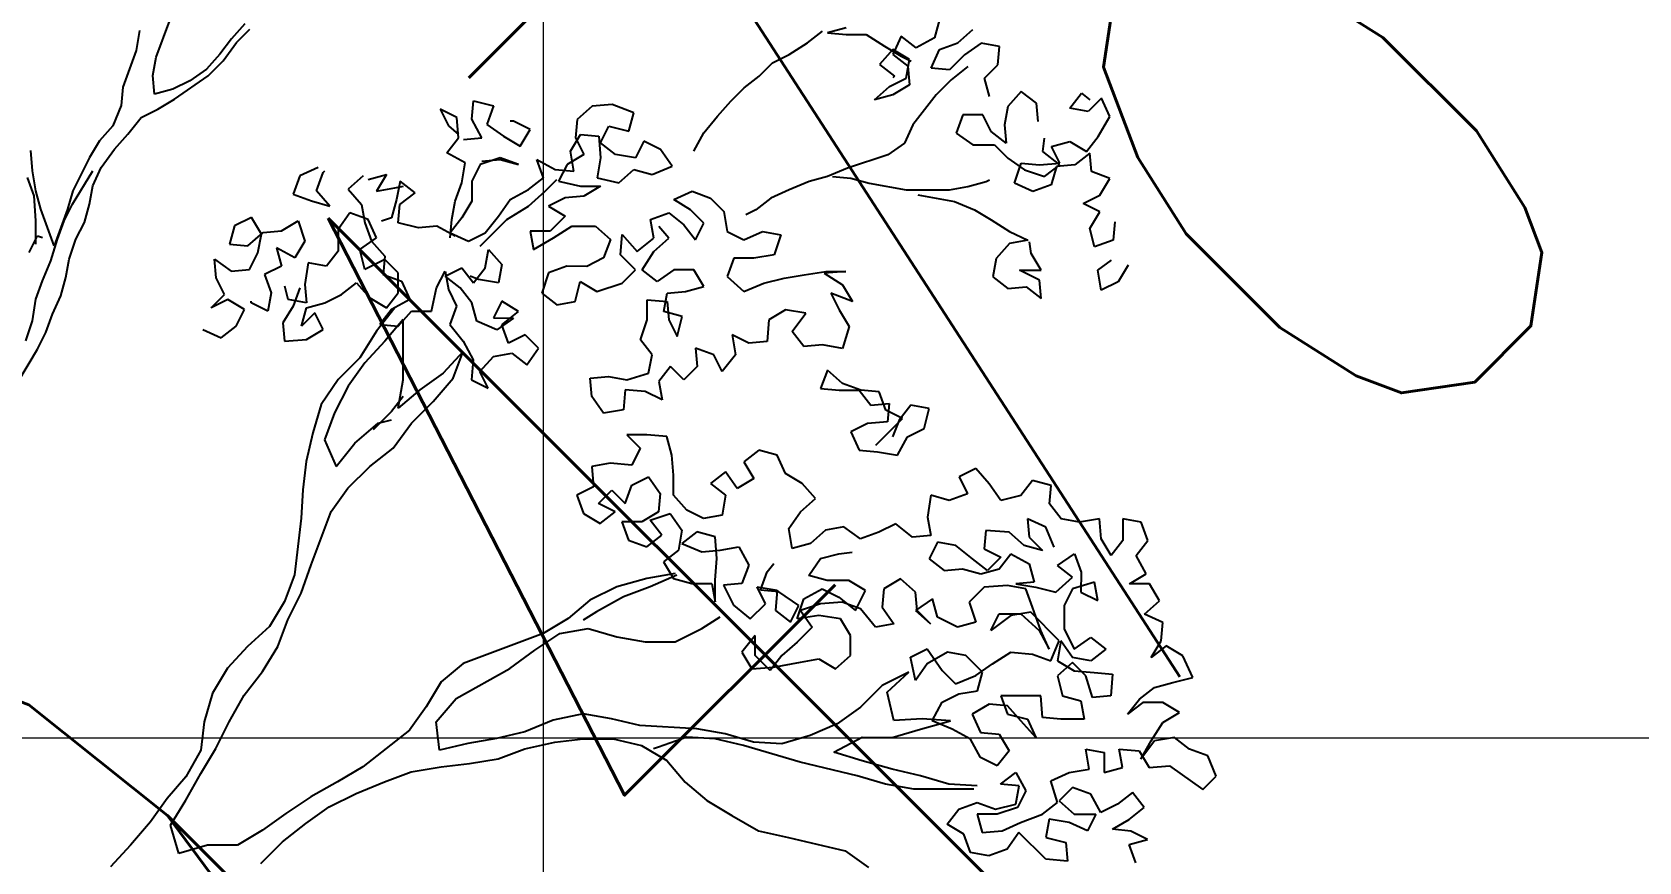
# Model space of a CAD drawing. Header units: millimetres. Extents: x 684983 to 685377, y 990360 to 990509.
# Drawn here: x 685001.572 to 685002.96, y 990435.931 to 990436.648 of the extents above; entities that cross this region are included whole.
import ezdxf

# ---------------------------------------------------------------- set-up
doc = ezdxf.new("R2010")
doc.units = ezdxf.units.MM
doc.layers.add('grid', color=8, linetype='Continuous', lineweight=9)
doc.layers.add('GRID LEVELS', color=7, linetype='Continuous', lineweight=13)
doc.layers.add('TEAK', color=7, linetype='Continuous')
doc.styles.get("Standard").update_dxf_attribs({"font": 'RomanS'})

# ---------------------------------------------------------------- blocks, each defined once
blk = doc.blocks.new('A$C25655A80')
at = {"color": 62}
for p, q in [((0.18218, 1.59271), (0.18025, 1.58118)), ((0.19178, 1.57732), (0.19949, 1.59846)), ((0.24275, 1.5965), (0.23505, 1.58786)), ((0.23793, 1.58593), (0.24563, 1.59361)), ((0.5667, 1.58563), (0.57535, 1.59235)), ((0.58881, 1.59426), (0.57824, 1.59139)), ((0.57824, 1.59139), (0.58881, 1.59042)), ((0.64265, 1.59902), (0.63976, 1.58845)), ((0.65321, 1.58555), (0.66187, 1.59323)), ((0.23505, 1.58786), (0.22831, 1.57921)), ((0.23023, 1.57536), (0.23793, 1.58593)), ((0.55612, 1.57891), (0.5667, 1.58563)), ((0.58881, 1.59042), (0.60035, 1.59041)), ((0.60035, 1.59041), (0.61092, 1.58367)), ((0.61572, 1.58174), (0.60802, 1.57309)), ((0.61092, 1.58367), (0.62052, 1.57789)), ((0.62053, 1.58943), (0.61572, 1.57886)), ((0.62533, 1.57596), (0.61572, 1.58174)), ((0.62918, 1.58269), (0.62053, 1.58943)), ((0.63976, 1.58845), (0.62918, 1.58269)), ((0.63782, 1.57114), (0.64264, 1.58171)), ((0.64264, 1.58171), (0.65321, 1.58555)), ((0.66667, 1.58554), (0.65705, 1.57882)), ((0.67724, 1.58361), (0.66667, 1.58554)), ((0.67627, 1.57303), (0.67724, 1.58361)), ((0.18025, 1.58118), (0.17254, 1.56004)), ((0.18985, 1.56675), (0.19178, 1.57732)), ((0.22831, 1.57921), (0.22061, 1.57057)), ((0.22157, 1.56672), (0.23023, 1.57536)), ((0.5388, 1.56643), (0.5465, 1.57411)), ((0.5465, 1.57411), (0.55612, 1.57891)), ((0.60802, 1.57309), (0.61667, 1.56636)), ((0.61572, 1.57886), (0.62436, 1.57212)), ((0.62052, 1.57789), (0.62629, 1.575)), ((0.6234, 1.56539), (0.62533, 1.57596)), ((0.65705, 1.57882), (0.64839, 1.57017)), ((0.66858, 1.56535), (0.67627, 1.57303)), ((0.1908, 1.55617), (0.18985, 1.56675)), ((0.211, 1.56385), (0.20138, 1.55905)), ((0.20233, 1.55328), (0.22157, 1.56672)), ((0.22061, 1.57057), (0.211, 1.56385)), ((0.53014, 1.55971), (0.5388, 1.56643)), ((0.61378, 1.56059), (0.6234, 1.56539)), ((0.61667, 1.56636), (0.6157, 1.5654)), ((0.62436, 1.57212), (0.62531, 1.56154)), ((0.64839, 1.57017), (0.63782, 1.57114)), ((0.64935, 1.56441), (0.64069, 1.55576)), ((0.65897, 1.57209), (0.64935, 1.56441)), ((0.67145, 1.55477), (0.66858, 1.56535)), ((0.17254, 1.56004), (0.17157, 1.54946)), ((0.20138, 1.55905), (0.1908, 1.55617)), ((0.52245, 1.55202), (0.53014, 1.55971)), ((0.60512, 1.55291), (0.61378, 1.56059)), ((0.6157, 1.55578), (0.60512, 1.55291)), ((0.62531, 1.56154), (0.6157, 1.55578)), ((0.64069, 1.55576), (0.62722, 1.53847)), ((0.68972, 1.55764), (0.68202, 1.54899)), ((0.69836, 1.5509), (0.68972, 1.55764)), ((0.71759, 1.548), (0.72432, 1.55665)), ((0.72432, 1.55665), (0.72913, 1.5528)), ((0.17157, 1.54946), (0.16675, 1.53793)), ((0.1831, 1.54272), (0.19272, 1.54752)), ((0.19272, 1.54752), (0.20233, 1.55328)), ((0.35518, 1.54737), (0.35997, 1.53775)), ((0.36478, 1.54256), (0.35518, 1.54737)), ((0.37343, 1.54159), (0.37441, 1.55216)), ((0.37441, 1.55216), (0.38594, 1.54927)), ((0.38594, 1.54927), (0.38208, 1.53869)), ((0.44266, 1.54921), (0.434, 1.54153)), ((0.45419, 1.55016), (0.44266, 1.54921)), ((0.46668, 1.54535), (0.45419, 1.55016)), ((0.46379, 1.53477), (0.46668, 1.54535)), ((0.51475, 1.54338), (0.52245, 1.55202)), ((0.68202, 1.54899), (0.68009, 1.53842)), ((0.69932, 1.54033), (0.69836, 1.5509)), ((0.72816, 1.54607), (0.71759, 1.548)), ((0.73586, 1.55375), (0.72816, 1.54607)), ((0.74065, 1.54317), (0.73586, 1.55375)), ((0.16675, 1.53793), (0.15905, 1.52929)), ((0.1754, 1.53312), (0.1831, 1.54272)), ((0.35997, 1.53775), (0.36574, 1.53294)), ((0.36573, 1.53102), (0.36478, 1.54256)), ((0.37919, 1.53101), (0.37343, 1.54159)), ((0.38208, 1.53869), (0.39169, 1.53196)), ((0.39747, 1.5406), (0.39554, 1.54061)), ((0.40708, 1.53579), (0.39747, 1.5406)), ((0.4013, 1.52618), (0.40708, 1.53579)), ((0.434, 1.54153), (0.43303, 1.53096)), ((0.44744, 1.52806), (0.45226, 1.53767)), ((0.45226, 1.53767), (0.46379, 1.53477)), ((0.50705, 1.53377), (0.51475, 1.54338)), ((0.62722, 1.53847), (0.6224, 1.5279)), ((0.65606, 1.54421), (0.65221, 1.53364)), ((0.6676, 1.5442), (0.65606, 1.54421)), ((0.67239, 1.53458), (0.6676, 1.5442)), ((0.68009, 1.53842), (0.68104, 1.52785)), ((0.73391, 1.53164), (0.74065, 1.54317)), ((0.15905, 1.52929), (0.15328, 1.51968)), ((0.1677, 1.52447), (0.1754, 1.53312)), ((0.359, 1.52237), (0.36573, 1.53102)), ((0.36862, 1.53006), (0.37919, 1.53101)), ((0.39169, 1.53196), (0.4013, 1.52618)), ((0.43014, 1.52327), (0.43591, 1.53288)), ((0.43303, 1.53096), (0.43782, 1.52134)), ((0.43591, 1.53288), (0.44649, 1.53191)), ((0.44649, 1.53191), (0.44743, 1.51941)), ((0.45609, 1.52132), (0.44744, 1.52806)), ((0.47244, 1.529), (0.46762, 1.51939)), ((0.48205, 1.52418), (0.47244, 1.529)), ((0.50127, 1.5232), (0.50705, 1.53377)), ((0.6224, 1.5279), (0.61278, 1.52118)), ((0.65221, 1.53364), (0.66181, 1.5269)), ((0.66181, 1.5269), (0.67431, 1.52689)), ((0.68104, 1.52785), (0.67239, 1.53458)), ((0.67431, 1.52689), (0.68199, 1.51919)), ((0.70218, 1.52302), (0.70315, 1.53071)), ((0.70699, 1.5259), (0.71757, 1.52877)), ((0.71757, 1.52877), (0.72718, 1.523)), ((0.72718, 1.523), (0.73391, 1.53164)), ((0.12059, 1.51202), (0.11963, 1.52355)), ((0.15328, 1.51968), (0.14365, 1.50046)), ((0.16, 1.5139), (0.1677, 1.52447)), ((0.36957, 1.5166), (0.359, 1.52237)), ((0.38976, 1.51946), (0.37822, 1.51563)), ((0.37918, 1.51755), (0.38976, 1.5185)), ((0.40033, 1.51561), (0.38976, 1.51946)), ((0.38976, 1.5185), (0.40033, 1.51561)), ((0.4109, 1.51848), (0.42147, 1.5127)), ((0.41474, 1.5079), (0.4109, 1.51848)), ((0.43782, 1.52134), (0.42821, 1.51558)), ((0.43205, 1.51173), (0.43014, 1.52327)), ((0.44743, 1.51941), (0.4455, 1.50788)), ((0.46762, 1.51939), (0.45609, 1.52132)), ((0.48877, 1.51456), (0.48205, 1.52418)), ((0.61278, 1.52118), (0.5897, 1.51351)), ((0.68199, 1.51919), (0.6916, 1.51246)), ((0.71179, 1.51532), (0.70218, 1.52302)), ((0.71179, 1.51628), (0.70699, 1.5259)), ((0.7291, 1.52204), (0.72044, 1.51531)), ((0.73005, 1.51146), (0.7291, 1.52204)), ((0.12153, 1.4976), (0.1177, 1.50818)), ((0.1225, 1.50048), (0.12059, 1.51202)), ((0.14364, 1.49277), (0.15519, 1.51199)), ((0.15518, 1.50333), (0.16, 1.5139)), ((0.27439, 1.50899), (0.27054, 1.49842)), ((0.28497, 1.51379), (0.27439, 1.50899)), ((0.284, 1.50033), (0.28785, 1.5109)), ((0.28785, 1.5109), (0.28881, 1.51186)), ((0.31092, 1.50896), (0.30226, 1.50128)), ((0.3138, 1.50703), (0.32438, 1.50991)), ((0.32438, 1.50991), (0.3186, 1.5003)), ((0.36763, 1.50506), (0.36957, 1.5166)), ((0.37822, 1.51563), (0.3734, 1.50602)), ((0.40608, 1.50118), (0.41474, 1.5079)), ((0.42147, 1.5127), (0.43205, 1.51173)), ((0.42821, 1.51558), (0.42339, 1.50597)), ((0.4455, 1.50788), (0.458, 1.50498)), ((0.458, 1.50498), (0.46665, 1.51266)), ((0.46665, 1.51266), (0.47723, 1.50977)), ((0.47723, 1.50977), (0.48877, 1.51456)), ((0.57816, 1.50871), (0.56759, 1.50584)), ((0.5897, 1.51351), (0.57816, 1.50871)), ((0.58105, 1.50871), (0.59162, 1.50774)), ((0.59162, 1.50774), (0.60219, 1.50485)), ((0.68582, 1.50477), (0.68968, 1.5163)), ((0.68968, 1.5163), (0.70025, 1.51533)), ((0.6916, 1.51246), (0.70313, 1.5086)), ((0.70025, 1.51533), (0.71179, 1.51628)), ((0.70313, 1.5086), (0.71179, 1.51532)), ((0.70987, 1.51436), (0.70697, 1.50379)), ((0.72044, 1.51531), (0.70987, 1.51436)), ((0.74062, 1.5076), (0.73005, 1.51146)), ((0.73484, 1.498), (0.74062, 1.5076)), ((0.12537, 1.4899), (0.1225, 1.50048)), ((0.14365, 1.50046), (0.14075, 1.48989)), ((0.15325, 1.49276), (0.15518, 1.50333)), ((0.27054, 1.49842), (0.28111, 1.49457)), ((0.29168, 1.49167), (0.284, 1.50033)), ((0.30226, 1.50128), (0.30994, 1.49262)), ((0.3186, 1.5003), (0.32918, 1.50221)), ((0.32918, 1.50221), (0.33399, 1.50317)), ((0.33207, 1.50606), (0.33013, 1.49548)), ((0.33205, 1.4926), (0.34071, 1.49932)), ((0.34071, 1.49932), (0.33207, 1.50606)), ((0.36378, 1.49449), (0.36763, 1.50506)), ((0.3734, 1.50602), (0.37339, 1.49448)), ((0.3955, 1.49542), (0.40608, 1.50118)), ((0.40607, 1.49157), (0.41569, 1.50021)), ((0.41569, 1.50021), (0.42243, 1.50693)), ((0.42339, 1.50597), (0.43588, 1.50308)), ((0.43588, 1.50308), (0.44742, 1.50307)), ((0.44742, 1.50307), (0.4378, 1.49731)), ((0.48971, 1.49534), (0.50029, 1.50013)), ((0.50029, 1.50013), (0.51086, 1.49628)), ((0.55605, 1.50104), (0.54547, 1.49625)), ((0.56759, 1.50584), (0.55605, 1.50104)), ((0.60219, 1.50485), (0.62334, 1.50098)), ((0.62334, 1.50098), (0.64833, 1.50096)), ((0.64833, 1.50096), (0.65891, 1.50287)), ((0.65891, 1.50287), (0.66948, 1.50575)), ((0.66948, 1.50575), (0.67141, 1.50671)), ((0.69639, 1.49995), (0.68582, 1.50477)), ((0.70697, 1.50379), (0.69639, 1.49995)), ((0.12248, 1.48318), (0.12153, 1.4976)), ((0.13304, 1.46875), (0.12537, 1.4899)), ((0.14075, 1.48989), (0.13304, 1.46875)), ((0.13882, 1.48316), (0.14364, 1.49277)), ((0.15036, 1.48219), (0.15325, 1.49276)), ((0.28111, 1.49457), (0.29168, 1.49167)), ((0.30994, 1.49262), (0.31186, 1.48204)), ((0.33013, 1.49548), (0.32724, 1.48491)), ((0.33108, 1.48202), (0.33205, 1.4926)), ((0.36185, 1.48392), (0.36378, 1.49449)), ((0.37339, 1.49448), (0.36762, 1.48488)), ((0.38876, 1.48582), (0.3955, 1.49542)), ((0.39357, 1.48389), (0.40607, 1.49157)), ((0.42723, 1.49636), (0.41761, 1.49156)), ((0.41761, 1.49156), (0.42722, 1.48578)), ((0.4378, 1.49731), (0.42723, 1.49636)), ((0.49932, 1.48956), (0.48971, 1.49534)), ((0.507, 1.48186), (0.49932, 1.48956)), ((0.51086, 1.49628), (0.51854, 1.48858)), ((0.53681, 1.48953), (0.53104, 1.48665)), ((0.54547, 1.49625), (0.53681, 1.48953)), ((0.63006, 1.49809), (0.65121, 1.49423)), ((0.65121, 1.49423), (0.66274, 1.48941)), ((0.66274, 1.48941), (0.67235, 1.48363)), ((0.72523, 1.4932), (0.73484, 1.498)), ((0.73484, 1.48838), (0.72523, 1.4932)), ((0.12247, 1.46972), (0.12248, 1.48318)), ((0.13497, 1.47259), (0.13882, 1.48316)), ((0.14554, 1.47258), (0.15036, 1.48219)), ((0.23687, 1.48019), (0.23398, 1.46962)), ((0.24649, 1.48499), (0.23687, 1.48019)), ((0.25225, 1.47537), (0.24649, 1.48499)), ((0.26379, 1.47728), (0.27341, 1.48304)), ((0.27341, 1.48304), (0.27724, 1.4715)), ((0.30321, 1.48782), (0.29647, 1.47821)), ((0.31378, 1.48396), (0.30321, 1.48782)), ((0.31186, 1.48204), (0.31569, 1.47146)), ((0.31858, 1.47338), (0.31378, 1.48396)), ((0.32724, 1.48491), (0.32147, 1.48299)), ((0.34262, 1.47913), (0.33108, 1.48202)), ((0.35319, 1.48008), (0.34262, 1.47913)), ((0.36376, 1.4743), (0.35319, 1.48008)), ((0.36762, 1.48488), (0.36088, 1.47623)), ((0.36088, 1.47335), (0.36185, 1.48392)), ((0.37817, 1.46852), (0.39357, 1.48389)), ((0.38107, 1.47621), (0.38876, 1.48582)), ((0.42722, 1.48578), (0.41856, 1.47714)), ((0.42048, 1.47329), (0.43106, 1.48001)), ((0.43106, 1.48001), (0.44451, 1.48)), ((0.44451, 1.48), (0.45316, 1.4723)), ((0.47624, 1.48381), (0.48682, 1.48765)), ((0.47815, 1.47324), (0.47624, 1.48381)), ((0.48681, 1.47323), (0.48104, 1.47996)), ((0.48682, 1.48765), (0.49546, 1.48091)), ((0.49546, 1.48091), (0.50219, 1.47226)), ((0.50219, 1.47226), (0.507, 1.48186)), ((0.51854, 1.48858), (0.52046, 1.47704)), ((0.67235, 1.48363), (0.68292, 1.4769)), ((0.72906, 1.47878), (0.73484, 1.48838)), ((0.74348, 1.48261), (0.74251, 1.47204)), ((0.11862, 1.46492), (0.12344, 1.47452)), ((0.12344, 1.47452), (0.12632, 1.47356)), ((0.13111, 1.4601), (0.13497, 1.47259)), ((0.14169, 1.46105), (0.14554, 1.47258)), ((0.24455, 1.46865), (0.25321, 1.47633)), ((0.25032, 1.4648), (0.25225, 1.47537)), ((0.25321, 1.47633), (0.26379, 1.47728)), ((0.27724, 1.4715), (0.27146, 1.46189)), ((0.29647, 1.47821), (0.29646, 1.46571)), ((0.30896, 1.46666), (0.31858, 1.47338)), ((0.31569, 1.47146), (0.32338, 1.46281)), ((0.36088, 1.47623), (0.37145, 1.47141)), ((0.37145, 1.47141), (0.38107, 1.47621)), ((0.40702, 1.47715), (0.40893, 1.46657)), ((0.41856, 1.47714), (0.40702, 1.47715)), ((0.40893, 1.46657), (0.42048, 1.47329)), ((0.45316, 1.4723), (0.4493, 1.46173)), ((0.45892, 1.46364), (0.45989, 1.47518)), ((0.45989, 1.47518), (0.46853, 1.46556)), ((0.46853, 1.46556), (0.47815, 1.47324)), ((0.47815, 1.46555), (0.48681, 1.47323)), ((0.52046, 1.47704), (0.53006, 1.47223)), ((0.53006, 1.47223), (0.54064, 1.47703)), ((0.54064, 1.47703), (0.55121, 1.47509)), ((0.55121, 1.47509), (0.54736, 1.46356)), ((0.69348, 1.47208), (0.68291, 1.47017)), ((0.68292, 1.4769), (0.69348, 1.47208)), ((0.6954, 1.46439), (0.69445, 1.47112)), ((0.73193, 1.4682), (0.72906, 1.47878)), ((0.74251, 1.47204), (0.73193, 1.4682)), ((0.23398, 1.46962), (0.24455, 1.46865)), ((0.2455, 1.45519), (0.25032, 1.4648)), ((0.26089, 1.46767), (0.26377, 1.45709)), ((0.27146, 1.46189), (0.26089, 1.46767)), ((0.29646, 1.46571), (0.28972, 1.45707)), ((0.31183, 1.45513), (0.30896, 1.46666)), ((0.32338, 1.46281), (0.3224, 1.45223)), ((0.38105, 1.45602), (0.38298, 1.4666)), ((0.38298, 1.4666), (0.39066, 1.45794)), ((0.4493, 1.46173), (0.43969, 1.45693)), ((0.46756, 1.45498), (0.45892, 1.46364)), ((0.47141, 1.45498), (0.47815, 1.46555)), ((0.52429, 1.46166), (0.52043, 1.45109)), ((0.53582, 1.46165), (0.52429, 1.46166)), ((0.54736, 1.46356), (0.53582, 1.46165)), ((0.67521, 1.46152), (0.67328, 1.45095)), ((0.68291, 1.47017), (0.67521, 1.46152)), ((0.70116, 1.45477), (0.6954, 1.46439)), ((0.1263, 1.44857), (0.13111, 1.4601)), ((0.13976, 1.45048), (0.14169, 1.46105)), ((0.22532, 1.46097), (0.23493, 1.45423)), ((0.22627, 1.4504), (0.22532, 1.46097)), ((0.23493, 1.45423), (0.2455, 1.45519)), ((0.26377, 1.45709), (0.25415, 1.45229)), ((0.25415, 1.45229), (0.25799, 1.44172)), ((0.27915, 1.459), (0.27722, 1.44651)), ((0.28972, 1.45707), (0.27915, 1.459)), ((0.32337, 1.46088), (0.31183, 1.45513)), ((0.3224, 1.45223), (0.33297, 1.44838)), ((0.33106, 1.45319), (0.32337, 1.46088)), ((0.33105, 1.44165), (0.33106, 1.45319)), ((0.35316, 1.44451), (0.35797, 1.45412)), ((0.35797, 1.45124), (0.36759, 1.45604)), ((0.35797, 1.45412), (0.35989, 1.44355)), ((0.36759, 1.45604), (0.37431, 1.44738)), ((0.37431, 1.44738), (0.38105, 1.45602)), ((0.39066, 1.45794), (0.38873, 1.44737)), ((0.41757, 1.45311), (0.41372, 1.44157)), ((0.42815, 1.45694), (0.41757, 1.45311)), ((0.43969, 1.45693), (0.42815, 1.45694)), ((0.45987, 1.4473), (0.46756, 1.45498)), ((0.48005, 1.44824), (0.47141, 1.45498)), ((0.48967, 1.45496), (0.48005, 1.44824)), ((0.50121, 1.45495), (0.48967, 1.45496)), ((0.50697, 1.44533), (0.50121, 1.45495)), ((0.56465, 1.45201), (0.57715, 1.45392)), ((0.58869, 1.45391), (0.57619, 1.45296)), ((0.57619, 1.45296), (0.58676, 1.44622)), ((0.57715, 1.45392), (0.58869, 1.45391)), ((0.68866, 1.45478), (0.70116, 1.45477)), ((0.70019, 1.449), (0.68866, 1.45478)), ((0.73384, 1.45474), (0.74154, 1.4605)), ((0.73576, 1.4432), (0.73384, 1.45474)), ((0.75115, 1.45761), (0.74537, 1.448)), ((0.12244, 1.438), (0.1263, 1.44857)), ((0.13686, 1.43991), (0.13976, 1.45048)), ((0.23107, 1.44078), (0.22627, 1.4504)), ((0.2676, 1.43786), (0.26568, 1.44556)), ((0.27433, 1.44459), (0.27048, 1.43402)), ((0.27722, 1.44651), (0.27817, 1.43593)), ((0.29836, 1.44072), (0.30702, 1.44744)), ((0.30702, 1.44744), (0.3147, 1.43878)), ((0.33297, 1.44838), (0.33777, 1.4378)), ((0.35026, 1.43106), (0.35316, 1.44451)), ((0.36662, 1.4445), (0.35797, 1.45124)), ((0.35989, 1.44355), (0.36468, 1.43393)), ((0.37334, 1.43584), (0.36662, 1.4445)), ((0.3772, 1.4493), (0.37239, 1.45123)), ((0.38873, 1.44737), (0.3772, 1.4493)), ((0.43294, 1.43675), (0.43583, 1.44828)), ((0.43583, 1.44828), (0.44544, 1.44251)), ((0.44544, 1.44251), (0.45987, 1.4473)), ((0.49639, 1.44246), (0.50697, 1.44533)), ((0.52043, 1.45109), (0.53004, 1.44243)), ((0.53004, 1.44243), (0.54158, 1.44723)), ((0.54158, 1.44723), (0.55311, 1.4501)), ((0.55311, 1.4501), (0.56465, 1.45201)), ((0.58676, 1.44622), (0.59252, 1.4366)), ((0.67328, 1.45095), (0.68192, 1.44421)), ((0.68192, 1.44421), (0.6925, 1.44516)), ((0.6925, 1.44516), (0.70114, 1.43843)), ((0.70114, 1.43843), (0.70019, 1.449)), ((0.74537, 1.448), (0.73576, 1.4432)), ((0.12051, 1.4255), (0.12244, 1.438)), ((0.13205, 1.42934), (0.13686, 1.43991)), ((0.22337, 1.4331), (0.23107, 1.44078)), ((0.23299, 1.43789), (0.22337, 1.4331)), ((0.2426, 1.43212), (0.23299, 1.43789)), ((0.24645, 1.43596), (0.24645, 1.43692)), ((0.25606, 1.43114), (0.24645, 1.43596)), ((0.25799, 1.44172), (0.25606, 1.43114)), ((0.27048, 1.43402), (0.2647, 1.42441)), ((0.27817, 1.43593), (0.2676, 1.43786)), ((0.27817, 1.43305), (0.28874, 1.43592)), ((0.28874, 1.43592), (0.29836, 1.44072)), ((0.3147, 1.43878), (0.32431, 1.433)), ((0.32431, 1.433), (0.33105, 1.44165)), ((0.33777, 1.4378), (0.32719, 1.43204)), ((0.36468, 1.43393), (0.36083, 1.42336)), ((0.37621, 1.42527), (0.37334, 1.43584)), ((0.39064, 1.43679), (0.38583, 1.42718)), ((0.40025, 1.43101), (0.39064, 1.43679)), ((0.41372, 1.44157), (0.42236, 1.43484)), ((0.42236, 1.43484), (0.43294, 1.43675)), ((0.47427, 1.42614), (0.47428, 1.43767)), ((0.47428, 1.43767), (0.48581, 1.4367)), ((0.48388, 1.43094), (0.48582, 1.44151)), ((0.48581, 1.4367), (0.48676, 1.42613)), ((0.48582, 1.44151), (0.49639, 1.44246)), ((0.58002, 1.44142), (0.58482, 1.4318)), ((0.59252, 1.4366), (0.58002, 1.44142)), ((0.11665, 1.41397), (0.12051, 1.4255)), ((0.12819, 1.41876), (0.13205, 1.42934)), ((0.23778, 1.42251), (0.2426, 1.43212)), ((0.2647, 1.42441), (0.26565, 1.41383)), ((0.27527, 1.42248), (0.27817, 1.43305)), ((0.28297, 1.43016), (0.27527, 1.42248)), ((0.28777, 1.42054), (0.28297, 1.43016)), ((0.32719, 1.43204), (0.32046, 1.42339)), ((0.33392, 1.42627), (0.32333, 1.41378)), ((0.33103, 1.42242), (0.33873, 1.43107)), ((0.33388, 1.39166), (0.33392, 1.42627)), ((0.33873, 1.43107), (0.35026, 1.43106)), ((0.38774, 1.42045), (0.37621, 1.42527)), ((0.38583, 1.42718), (0.39736, 1.42717)), ((0.39736, 1.42717), (0.38774, 1.42045)), ((0.39063, 1.42333), (0.40025, 1.43101)), ((0.47041, 1.41461), (0.47427, 1.42614)), ((0.49446, 1.42804), (0.48388, 1.43094)), ((0.48676, 1.42613), (0.49156, 1.41651)), ((0.49156, 1.41651), (0.49446, 1.42804)), ((0.54444, 1.42607), (0.54347, 1.41358)), ((0.55406, 1.43183), (0.54444, 1.42607)), ((0.56559, 1.4299), (0.55406, 1.43183)), ((0.55789, 1.41933), (0.56559, 1.4299)), ((0.58482, 1.4318), (0.59058, 1.42219)), ((0.12338, 1.40916), (0.12819, 1.41876)), ((0.21855, 1.4206), (0.22912, 1.41579)), ((0.22912, 1.41579), (0.23778, 1.42251)), ((0.27815, 1.41478), (0.28777, 1.42054)), ((0.32046, 1.42339), (0.33103, 1.42242)), ((0.36083, 1.42336), (0.36851, 1.41374)), ((0.39447, 1.41275), (0.39063, 1.42333)), ((0.40408, 1.41755), (0.39447, 1.41275)), ((0.41177, 1.40985), (0.40408, 1.41755)), ((0.52328, 1.41744), (0.5252, 1.4059)), ((0.53289, 1.41263), (0.52328, 1.41744)), ((0.56461, 1.41067), (0.55789, 1.41933)), ((0.59058, 1.42219), (0.58672, 1.40969)), ((0.10605, 1.38033), (0.12338, 1.40916)), ((0.26565, 1.41383), (0.27815, 1.41478)), ((0.32333, 1.41378), (0.31178, 1.40129)), ((0.36851, 1.40797), (0.35696, 1.39548)), ((0.36272, 1.39259), (0.36851, 1.40797)), ((0.36851, 1.41374), (0.37427, 1.40316)), ((0.38581, 1.40507), (0.39638, 1.40698)), ((0.39638, 1.40698), (0.40503, 1.40025)), ((0.40503, 1.40025), (0.41177, 1.40985)), ((0.47713, 1.40595), (0.47041, 1.41461)), ((0.4752, 1.39538), (0.47713, 1.40595)), ((0.50213, 1.40977), (0.50308, 1.3992)), ((0.5127, 1.40592), (0.50213, 1.40977)), ((0.5175, 1.3963), (0.5127, 1.40592)), ((0.5252, 1.4059), (0.5175, 1.3963)), ((0.54347, 1.41358), (0.53289, 1.41263)), ((0.57519, 1.41163), (0.56461, 1.41067)), ((0.58672, 1.40969), (0.57519, 1.41163)), ((0.31178, 1.40129), (0.30216, 1.38784)), ((0.37427, 1.40316), (0.3733, 1.39162)), ((0.37811, 1.39643), (0.38581, 1.40507)), ((0.4877, 1.39921), (0.48096, 1.39056)), ((0.49538, 1.39151), (0.4877, 1.39921)), ((0.50308, 1.3992), (0.49538, 1.39151)), ((0.57806, 1.3972), (0.57421, 1.38663)), ((0.5867, 1.38951), (0.57806, 1.3972)), ((0.30216, 1.38784), (0.29445, 1.37247)), ((0.33099, 1.37532), (0.33388, 1.39166)), ((0.35696, 1.39548), (0.34349, 1.38588)), ((0.35118, 1.37915), (0.36272, 1.39259)), ((0.3733, 1.39162), (0.38291, 1.38681)), ((0.38291, 1.38681), (0.37811, 1.39643)), ((0.44155, 1.39252), (0.45213, 1.39347)), ((0.4425, 1.38195), (0.44155, 1.39252)), ((0.45213, 1.39347), (0.4627, 1.39154)), ((0.4627, 1.39154), (0.4752, 1.39538)), ((0.48096, 1.39056), (0.48288, 1.37999)), ((0.59728, 1.38565), (0.5867, 1.38951)), ((0.33388, 1.38205), (0.32714, 1.3734)), ((0.34349, 1.38588), (0.33099, 1.37532)), ((0.33867, 1.36666), (0.35118, 1.37915)), ((0.44922, 1.37233), (0.4425, 1.38195)), ((0.46173, 1.38577), (0.46076, 1.37424)), ((0.47327, 1.3848), (0.46173, 1.38577)), ((0.48288, 1.37999), (0.47327, 1.3848)), ((0.57421, 1.38663), (0.58478, 1.38566)), ((0.58478, 1.38566), (0.59631, 1.38565)), ((0.59631, 1.38565), (0.60304, 1.37699)), ((0.60785, 1.38468), (0.59728, 1.38565)), ((0.61168, 1.3741), (0.60785, 1.38468)), ((0.29445, 1.37247), (0.28867, 1.35709)), ((0.32714, 1.3734), (0.31655, 1.36284)), ((0.46076, 1.37424), (0.44922, 1.37233)), ((0.60304, 1.37699), (0.61361, 1.37795)), ((0.6059, 1.35392), (0.62129, 1.36929)), ((0.62129, 1.36929), (0.61168, 1.3741)), ((0.61361, 1.37795), (0.61264, 1.36737)), ((0.62611, 1.37697), (0.61937, 1.36833)), ((0.63668, 1.37504), (0.62611, 1.37697)), ((0.63378, 1.36351), (0.63668, 1.37504)), ((0.30597, 1.35516), (0.31944, 1.36668)), ((0.31944, 1.36668), (0.32713, 1.36859)), ((0.32808, 1.35225), (0.33867, 1.36666)), ((0.46267, 1.35982), (0.47035, 1.35212)), ((0.47421, 1.35981), (0.46267, 1.35982)), ((0.48574, 1.35884), (0.47421, 1.35981)), ((0.6011, 1.36642), (0.59149, 1.36162)), ((0.59149, 1.36162), (0.59628, 1.35104)), ((0.61264, 1.36737), (0.6011, 1.36642)), ((0.61937, 1.36833), (0.61552, 1.35872)), ((0.62417, 1.35871), (0.63378, 1.36351)), ((0.28867, 1.35709), (0.29539, 1.34171)), ((0.29539, 1.34171), (0.30597, 1.35516)), ((0.31461, 1.34169), (0.32808, 1.35225)), ((0.47035, 1.35212), (0.46554, 1.34251)), ((0.48861, 1.34826), (0.48574, 1.35884)), ((0.5386, 1.3511), (0.52995, 1.34438)), ((0.54918, 1.3482), (0.5386, 1.3511)), ((0.59628, 1.35104), (0.60686, 1.35007)), ((0.61839, 1.34814), (0.62417, 1.35871)), ((0.3021, 1.3292), (0.31461, 1.34169)), ((0.45304, 1.34349), (0.44247, 1.34157)), ((0.44247, 1.34157), (0.44342, 1.33004)), ((0.46554, 1.34251), (0.45304, 1.34349)), ((0.48956, 1.33672), (0.48861, 1.34826)), ((0.52995, 1.34438), (0.53571, 1.33476)), ((0.55397, 1.33763), (0.54918, 1.3482)), ((0.60686, 1.35007), (0.61839, 1.34814)), ((0.46553, 1.33098), (0.47514, 1.33577)), ((0.47514, 1.33577), (0.48186, 1.32616)), ((0.48955, 1.32519), (0.48956, 1.33672)), ((0.51937, 1.33862), (0.51071, 1.3319)), ((0.51071, 1.3319), (0.51935, 1.32516)), ((0.52609, 1.329), (0.51937, 1.33862)), ((0.53571, 1.33476), (0.52609, 1.329)), ((0.56358, 1.33185), (0.55397, 1.33763)), ((0.57126, 1.32319), (0.56358, 1.33185)), ((0.66356, 1.34041), (0.65395, 1.33561)), ((0.65395, 1.33561), (0.65874, 1.32599)), ((0.67125, 1.33175), (0.66356, 1.34041)), ((0.69624, 1.33365), (0.68951, 1.325)), ((0.70681, 1.33076), (0.69624, 1.33365)), ((0.29248, 1.31575), (0.3021, 1.3292)), ((0.44342, 1.33004), (0.4338, 1.32524)), ((0.4338, 1.32524), (0.43763, 1.31466)), ((0.44629, 1.32042), (0.45399, 1.3281)), ((0.45399, 1.3281), (0.46167, 1.32041)), ((0.46167, 1.32041), (0.46553, 1.33098)), ((0.48186, 1.32616), (0.48089, 1.31558)), ((0.49724, 1.31653), (0.48955, 1.32519)), ((0.51935, 1.32516), (0.51742, 1.31363)), ((0.5626, 1.31551), (0.57126, 1.32319)), ((0.63759, 1.32505), (0.63566, 1.31256)), ((0.64817, 1.32216), (0.63759, 1.32505)), ((0.65874, 1.32599), (0.64817, 1.32216)), ((0.67797, 1.32213), (0.67125, 1.33175)), ((0.68951, 1.325), (0.67797, 1.32213)), ((0.70584, 1.32018), (0.70681, 1.33076)), ((0.28092, 1.285), (0.29248, 1.31575)), ((0.43763, 1.31466), (0.44724, 1.30888)), ((0.4559, 1.31561), (0.44629, 1.32042)), ((0.44724, 1.30888), (0.4559, 1.31561)), ((0.48089, 1.31558), (0.47128, 1.30982)), ((0.47608, 1.31078), (0.48762, 1.31461)), ((0.48762, 1.31461), (0.49434, 1.305)), ((0.50685, 1.31171), (0.49724, 1.31653)), ((0.51742, 1.31363), (0.50685, 1.31171)), ((0.55587, 1.3059), (0.5626, 1.31551)), ((0.71256, 1.31153), (0.70584, 1.32018)), ((0.45974, 1.30983), (0.46358, 1.29926)), ((0.47128, 1.30982), (0.45974, 1.30983)), ((0.4828, 1.30212), (0.47608, 1.31078)), ((0.49434, 1.305), (0.49241, 1.29346)), ((0.55778, 1.29436), (0.55587, 1.3059)), ((0.57701, 1.30492), (0.56836, 1.29724)), ((0.58759, 1.30683), (0.57701, 1.30492)), ((0.5972, 1.30009), (0.58759, 1.30683)), ((0.61739, 1.30873), (0.60778, 1.30393)), ((0.627, 1.30103), (0.61739, 1.30873)), ((0.63566, 1.31256), (0.63757, 1.30198)), ((0.6693, 1.30484), (0.66833, 1.29426)), ((0.68276, 1.30386), (0.6693, 1.30484)), ((0.69334, 1.31154), (0.69429, 1.30097)), ((0.70391, 1.30673), (0.69334, 1.31154)), ((0.7087, 1.29519), (0.70391, 1.30673)), ((0.72314, 1.30959), (0.71256, 1.31153)), ((0.73467, 1.3115), (0.72314, 1.30959)), ((0.73562, 1.29997), (0.73467, 1.3115)), ((0.74813, 1.31149), (0.74812, 1.299)), ((0.7587, 1.30956), (0.74813, 1.31149)), ((0.76254, 1.29898), (0.7587, 1.30956)), ((0.46358, 1.29926), (0.47415, 1.2954)), ((0.47415, 1.2954), (0.4828, 1.30212)), ((0.50299, 1.30403), (0.49434, 1.29731)), ((0.49434, 1.29731), (0.50587, 1.29249)), ((0.51356, 1.30113), (0.50299, 1.30403)), ((0.51451, 1.28864), (0.51356, 1.30113)), ((0.51644, 1.29344), (0.52702, 1.29535)), ((0.52702, 1.29535), (0.53278, 1.28477)), ((0.56836, 1.29724), (0.55778, 1.29436)), ((0.60778, 1.30393), (0.5972, 1.30009)), ((0.63757, 1.30198), (0.627, 1.30103)), ((0.64142, 1.29813), (0.6366, 1.28852)), ((0.65199, 1.2962), (0.64142, 1.29813)), ((0.66159, 1.2885), (0.65199, 1.2962)), ((0.6914, 1.29616), (0.68276, 1.30386)), ((0.70197, 1.29327), (0.6914, 1.29616)), ((0.69429, 1.30097), (0.70197, 1.29327)), ((0.74138, 1.29035), (0.73562, 1.29997)), ((0.74812, 1.299), (0.74138, 1.29035)), ((0.7558, 1.29034), (0.76254, 1.29898)), ((0.49241, 1.29346), (0.48375, 1.28674)), ((0.48375, 1.28674), (0.48951, 1.27712)), ((0.50587, 1.29249), (0.51644, 1.29344)), ((0.51354, 1.27614), (0.51451, 1.28864)), ((0.54335, 1.28092), (0.5472, 1.28572)), ((0.56738, 1.27897), (0.57412, 1.28858)), ((0.57412, 1.28858), (0.58469, 1.29145)), ((0.58469, 1.29145), (0.59238, 1.29241)), ((0.6366, 1.28852), (0.64525, 1.28179)), ((0.67024, 1.28176), (0.66159, 1.2885)), ((0.66833, 1.29426), (0.67794, 1.28945)), ((0.67794, 1.28945), (0.67024, 1.28176)), ((0.67697, 1.28272), (0.68371, 1.29136)), ((0.68371, 1.29136), (0.69428, 1.28559)), ((0.69428, 1.28559), (0.69715, 1.27501)), ((0.71062, 1.28461), (0.72024, 1.29133)), ((0.72024, 1.29133), (0.72407, 1.28075)), ((0.76156, 1.27976), (0.7558, 1.29034)), ((0.27513, 1.26867), (0.28092, 1.285)), ((0.47413, 1.27714), (0.45682, 1.27235)), ((0.49047, 1.28001), (0.47413, 1.27714)), ((0.49143, 1.27904), (0.47605, 1.27233)), ((0.48951, 1.27712), (0.50008, 1.27423)), ((0.53278, 1.28477), (0.52892, 1.2742)), ((0.53949, 1.27035), (0.54335, 1.28092)), ((0.57795, 1.27608), (0.56738, 1.27897)), ((0.62025, 1.277), (0.61063, 1.27124)), ((0.62889, 1.2693), (0.62025, 1.277)), ((0.64525, 1.28179), (0.65582, 1.28274)), ((0.65582, 1.28274), (0.66639, 1.27984)), ((0.66639, 1.27984), (0.67697, 1.28272)), ((0.70964, 1.26923), (0.71926, 1.27787)), ((0.71926, 1.27787), (0.71062, 1.28461)), ((0.72407, 1.28075), (0.72406, 1.26922)), ((0.75194, 1.274), (0.76156, 1.27976)), ((0.26743, 1.25329), (0.27513, 1.26867)), ((0.45682, 1.27235), (0.44143, 1.26467)), ((0.47605, 1.27233), (0.46066, 1.26657)), ((0.50008, 1.27423), (0.51162, 1.27422)), ((0.51162, 1.27422), (0.51353, 1.26364)), ((0.51353, 1.26364), (0.51354, 1.27614)), ((0.52892, 1.2742), (0.51835, 1.27325)), ((0.51835, 1.27325), (0.5241, 1.26171)), ((0.53757, 1.27227), (0.5491, 1.27034)), ((0.54237, 1.26265), (0.53757, 1.27227)), ((0.55007, 1.26938), (0.53949, 1.27035)), ((0.5491, 1.27034), (0.54813, 1.2588)), ((0.56159, 1.26168), (0.55007, 1.26938)), ((0.56448, 1.26552), (0.57506, 1.27128)), ((0.57506, 1.27128), (0.58467, 1.26646)), ((0.59045, 1.27607), (0.57795, 1.27608)), ((0.60005, 1.27029), (0.59045, 1.27607)), ((0.59428, 1.25876), (0.60005, 1.27029)), ((0.61063, 1.27124), (0.60966, 1.26067)), ((0.62984, 1.25873), (0.62889, 1.2693)), ((0.66831, 1.27215), (0.65965, 1.26351)), ((0.68177, 1.2731), (0.66831, 1.27215)), ((0.69234, 1.27117), (0.68177, 1.2731)), ((0.69715, 1.27501), (0.68657, 1.27406)), ((0.68657, 1.27406), (0.69811, 1.27212)), ((0.69618, 1.26059), (0.69234, 1.27117)), ((0.69811, 1.27212), (0.70964, 1.26923)), ((0.71926, 1.27114), (0.71444, 1.26154)), ((0.73176, 1.27498), (0.71926, 1.27114)), ((0.72406, 1.26922), (0.73367, 1.2644)), ((0.73367, 1.2644), (0.73176, 1.27498)), ((0.76348, 1.27399), (0.75194, 1.274)), ((0.76924, 1.26437), (0.76348, 1.27399)), ((0.44143, 1.26467), (0.42893, 1.25411)), ((0.44527, 1.25794), (0.43758, 1.25314)), ((0.46066, 1.26657), (0.44527, 1.25794)), ((0.5241, 1.26171), (0.53371, 1.25401)), ((0.53371, 1.25401), (0.54237, 1.26265)), ((0.54813, 1.2588), (0.55678, 1.25207)), ((0.55678, 1.25207), (0.56159, 1.26168)), ((0.56063, 1.25399), (0.56448, 1.26552)), ((0.57409, 1.26263), (0.56255, 1.25879)), ((0.56255, 1.25879), (0.56927, 1.24917)), ((0.58659, 1.26358), (0.57409, 1.26263)), ((0.58467, 1.26646), (0.59428, 1.25876)), ((0.59716, 1.25972), (0.58659, 1.26358)), ((0.6058, 1.24914), (0.59716, 1.25972)), ((0.60966, 1.26067), (0.61638, 1.25105)), ((0.6385, 1.26545), (0.62888, 1.25873)), ((0.62888, 1.25873), (0.63753, 1.25103)), ((0.63753, 1.25103), (0.62984, 1.25873)), ((0.64138, 1.25487), (0.6385, 1.26545)), ((0.65965, 1.26351), (0.66348, 1.25197)), ((0.70097, 1.24713), (0.69618, 1.26059)), ((0.71444, 1.26154), (0.71443, 1.24808)), ((0.76058, 1.25669), (0.76924, 1.26437)), ((0.26165, 1.23792), (0.26743, 1.25329)), ((0.42893, 1.25411), (0.4145, 1.24547)), ((0.50583, 1.24827), (0.51641, 1.25499)), ((0.56927, 1.24917), (0.56061, 1.24053)), ((0.57312, 1.2559), (0.56063, 1.25399)), ((0.58562, 1.25396), (0.57312, 1.2559)), ((0.59138, 1.24434), (0.58562, 1.25396)), ((0.61638, 1.25105), (0.6058, 1.24914)), ((0.65291, 1.24909), (0.64138, 1.25487)), ((0.66348, 1.25197), (0.65291, 1.24909)), ((0.67213, 1.24715), (0.67695, 1.25676)), ((0.68367, 1.2558), (0.67213, 1.24715)), ((0.67695, 1.25676), (0.68944, 1.25675)), ((0.69521, 1.25771), (0.68367, 1.2558)), ((0.68944, 1.25675), (0.70001, 1.24713)), ((0.71154, 1.24135), (0.69521, 1.25771)), ((0.77115, 1.25187), (0.76058, 1.25669)), ((0.77018, 1.2413), (0.77115, 1.25187)), ((0.4145, 1.24547), (0.36834, 1.22821)), ((0.40968, 1.23586), (0.42411, 1.24546)), ((0.42411, 1.24546), (0.44046, 1.24833)), ((0.44046, 1.24833), (0.4568, 1.24351)), ((0.4568, 1.24351), (0.47313, 1.24061)), ((0.47313, 1.24061), (0.49044, 1.24059)), ((0.49044, 1.24059), (0.50583, 1.24827)), ((0.53658, 1.24439), (0.52889, 1.23479)), ((0.53657, 1.23286), (0.53658, 1.24439)), ((0.56061, 1.24053), (0.55195, 1.23285)), ((0.59137, 1.23281), (0.59138, 1.24434)), ((0.70001, 1.24713), (0.70577, 1.23655)), ((0.70577, 1.23655), (0.70097, 1.24713)), ((0.70672, 1.22982), (0.71154, 1.24135)), ((0.7125, 1.24135), (0.71057, 1.22982)), ((0.71922, 1.23173), (0.7125, 1.24135)), ((0.71443, 1.24808), (0.72019, 1.23654)), ((0.72019, 1.23654), (0.7298, 1.24326)), ((0.7298, 1.24326), (0.73845, 1.23652)), ((0.7644, 1.23169), (0.77018, 1.2413)), ((0.25298, 1.22351), (0.26165, 1.23792)), ((0.39526, 1.2253), (0.40968, 1.23586)), ((0.52889, 1.23479), (0.53464, 1.22517)), ((0.54522, 1.2242), (0.53657, 1.23286)), ((0.55195, 1.23285), (0.54522, 1.2242)), ((0.56253, 1.22899), (0.5731, 1.2309)), ((0.5731, 1.2309), (0.58271, 1.22513)), ((0.58271, 1.22513), (0.59137, 1.23281)), ((0.62597, 1.23182), (0.63559, 1.23661)), ((0.62885, 1.21836), (0.62597, 1.23182)), ((0.64713, 1.23468), (0.63558, 1.22796)), ((0.63559, 1.23661), (0.64423, 1.22411)), ((0.6577, 1.23275), (0.64713, 1.23468)), ((0.6673, 1.22313), (0.6577, 1.23275)), ((0.67307, 1.22793), (0.68365, 1.23465)), ((0.68365, 1.23465), (0.69615, 1.23367)), ((0.69615, 1.23367), (0.70672, 1.22982)), ((0.72979, 1.2298), (0.71922, 1.23173)), ((0.73845, 1.23652), (0.72979, 1.2298)), ((0.77306, 1.23841), (0.7644, 1.23169)), ((0.78267, 1.23263), (0.77306, 1.23841)), ((0.78842, 1.22013), (0.78267, 1.23263)), ((0.24239, 1.21006), (0.25298, 1.22351)), ((0.36834, 1.22821), (0.35584, 1.21764)), ((0.36448, 1.20802), (0.39526, 1.2253)), ((0.53464, 1.22517), (0.54714, 1.22612)), ((0.54714, 1.22612), (0.56253, 1.22899)), ((0.625, 1.22317), (0.60962, 1.21549)), ((0.6125, 1.21164), (0.625, 1.22317)), ((0.63558, 1.22796), (0.62885, 1.21836)), ((0.64423, 1.22411), (0.65191, 1.21641)), ((0.65191, 1.21641), (0.66345, 1.22121)), ((0.66345, 1.22121), (0.67307, 1.22793)), ((0.66441, 1.21255), (0.6673, 1.22313)), ((0.71922, 1.22885), (0.71056, 1.22116)), ((0.71056, 1.22116), (0.71343, 1.20963)), ((0.71057, 1.22982), (0.72017, 1.22404)), ((0.7269, 1.22115), (0.71922, 1.22885)), ((0.72017, 1.22404), (0.73171, 1.22307)), ((0.73073, 1.20865), (0.7269, 1.22115)), ((0.73171, 1.22307), (0.74228, 1.2221)), ((0.74228, 1.2221), (0.74131, 1.2096)), ((0.35584, 1.21764), (0.34717, 1.20323)), ((0.60962, 1.21549), (0.59711, 1.203)), ((0.61633, 1.1953), (0.6125, 1.21164)), ((0.65383, 1.21064), (0.66441, 1.21255)), ((0.75765, 1.20766), (0.76631, 1.21438)), ((0.76631, 1.21438), (0.77688, 1.21726)), ((0.77688, 1.21726), (0.78842, 1.22013)), ((0.23373, 1.19468), (0.24239, 1.21006)), ((0.34717, 1.20323), (0.33754, 1.18978)), ((0.35293, 1.19458), (0.36448, 1.20802)), ((0.59711, 1.203), (0.58364, 1.1934)), ((0.63844, 1.19528), (0.64421, 1.20584)), ((0.64421, 1.20584), (0.65383, 1.21064)), ((0.67113, 1.20486), (0.66151, 1.1991)), ((0.6817, 1.20389), (0.67113, 1.20486)), ((0.67786, 1.20966), (0.6817, 1.19908)), ((0.70094, 1.20964), (0.67786, 1.20966)), ((0.68939, 1.19523), (0.6817, 1.20389)), ((0.70188, 1.19714), (0.70094, 1.20964)), ((0.71343, 1.20963), (0.724, 1.20673)), ((0.724, 1.20673), (0.72592, 1.19616)), ((0.74131, 1.2096), (0.73073, 1.20865)), ((0.75091, 1.19902), (0.75765, 1.20766)), ((0.75957, 1.20574), (0.75091, 1.19902)), ((0.77111, 1.20573), (0.75957, 1.20574)), ((0.78071, 1.19995), (0.77111, 1.20573)), ((0.22602, 1.17931), (0.23373, 1.19468)), ((0.35484, 1.17823), (0.35293, 1.19458)), ((0.42022, 1.19548), (0.40387, 1.18876)), ((0.43753, 1.1993), (0.42022, 1.19548)), ((0.45387, 1.19641), (0.43753, 1.1993)), ((0.47021, 1.19255), (0.45387, 1.19641)), ((0.58364, 1.1934), (0.56825, 1.18669)), ((0.63267, 1.19624), (0.61633, 1.1953)), ((0.6317, 1.19047), (0.64901, 1.19527)), ((0.64901, 1.19527), (0.63267, 1.19624)), ((0.64997, 1.19046), (0.63844, 1.19528)), ((0.66151, 1.1991), (0.66631, 1.18852)), ((0.6817, 1.19908), (0.69323, 1.19619)), ((0.69803, 1.18561), (0.68939, 1.19523)), ((0.69323, 1.19619), (0.69803, 1.18561)), ((0.71246, 1.19617), (0.70188, 1.19714)), ((0.72592, 1.19616), (0.71246, 1.19617)), ((0.76436, 1.18362), (0.7711, 1.19419)), ((0.7711, 1.19419), (0.78071, 1.19995)), ((0.33754, 1.18978), (0.31061, 1.16866)), ((0.38753, 1.18493), (0.37118, 1.18206)), ((0.40387, 1.18876), (0.38753, 1.18493)), ((0.50289, 1.19059), (0.47021, 1.19255)), ((0.49712, 1.18579), (0.48077, 1.18004)), ((0.51346, 1.18482), (0.49712, 1.18579)), ((0.51923, 1.18769), (0.50289, 1.19059)), ((0.5298, 1.18096), (0.51346, 1.18482)), ((0.53557, 1.18287), (0.51923, 1.18769)), ((0.56825, 1.18669), (0.55191, 1.1819)), ((0.5817, 1.17706), (0.59805, 1.1857)), ((0.59805, 1.1857), (0.61536, 1.18568)), ((0.61536, 1.18568), (0.6317, 1.19047)), ((0.66054, 1.18468), (0.64997, 1.19046)), ((0.6663, 1.1741), (0.66054, 1.18468)), ((0.66631, 1.18852), (0.67688, 1.18755)), ((0.67688, 1.18755), (0.68264, 1.17793)), ((0.77782, 1.18553), (0.76628, 1.18362)), ((0.78646, 1.1788), (0.77782, 1.18553)), ((0.21736, 1.1649), (0.22602, 1.17931)), ((0.37118, 1.18206), (0.35484, 1.17823)), ((0.48077, 1.18004), (0.47789, 1.17908)), ((0.56247, 1.17131), (0.5298, 1.18096)), ((0.55191, 1.1819), (0.53557, 1.18287)), ((0.59804, 1.17224), (0.5817, 1.17706)), ((0.68264, 1.17793), (0.6759, 1.16929)), ((0.72686, 1.17885), (0.73743, 1.17692)), ((0.72877, 1.16731), (0.72686, 1.17885)), ((0.73743, 1.17692), (0.73742, 1.16538)), ((0.74609, 1.17883), (0.75762, 1.17786)), ((0.748, 1.16826), (0.74609, 1.17883)), ((0.75762, 1.17786), (0.76338, 1.16824)), ((0.75858, 1.17306), (0.76436, 1.18362)), ((0.76628, 1.18362), (0.75858, 1.17306)), ((0.79703, 1.17494), (0.78646, 1.1788)), ((0.80183, 1.1634), (0.79703, 1.17494)), ((0.31061, 1.16866), (0.29618, 1.16002)), ((0.59515, 1.16359), (0.56247, 1.17131)), ((0.61534, 1.16742), (0.59804, 1.17224)), ((0.63168, 1.16356), (0.61534, 1.16742)), ((0.6759, 1.16929), (0.6663, 1.1741)), ((0.67782, 1.15871), (0.68648, 1.16543)), ((0.68648, 1.16543), (0.69223, 1.15485)), ((0.70666, 1.16061), (0.71724, 1.1654)), ((0.71724, 1.1654), (0.72877, 1.16731)), ((0.73742, 1.16538), (0.748, 1.16826)), ((0.76338, 1.16824), (0.77492, 1.1692)), ((0.77492, 1.1692), (0.79413, 1.15572)), ((0.20869, 1.14953), (0.21736, 1.1649)), ((0.29618, 1.16002), (0.28079, 1.15138)), ((0.61149, 1.15877), (0.59515, 1.16359)), ((0.62783, 1.15587), (0.61149, 1.15877)), ((0.64802, 1.15874), (0.63168, 1.16356)), ((0.66436, 1.15776), (0.64802, 1.15874)), ((0.68839, 1.15774), (0.67782, 1.15871)), ((0.68646, 1.14717), (0.68839, 1.15774)), ((0.71049, 1.14811), (0.70666, 1.16061)), ((0.71915, 1.15675), (0.71145, 1.14907)), ((0.72972, 1.15289), (0.71915, 1.15675)), ((0.79413, 1.15572), (0.80183, 1.1634)), ((0.20003, 1.13511), (0.20869, 1.14953)), ((0.28079, 1.15138), (0.26636, 1.14178)), ((0.66243, 1.15584), (0.62783, 1.15587)), ((0.65377, 1.14431), (0.66435, 1.14815)), ((0.66435, 1.14815), (0.67492, 1.14429)), ((0.67492, 1.14429), (0.68646, 1.14717)), ((0.69223, 1.15485), (0.68742, 1.14524)), ((0.70183, 1.14138), (0.71049, 1.14811)), ((0.71145, 1.14907), (0.7201, 1.14137)), ((0.73548, 1.14231), (0.72972, 1.15289)), ((0.7451, 1.14711), (0.73548, 1.14231)), ((0.75376, 1.15383), (0.7451, 1.14711)), ((0.76048, 1.14518), (0.75376, 1.15383)), ((0.26636, 1.14178), (0.2529, 1.13218)), ((0.64703, 1.13567), (0.65377, 1.14431)), ((0.66434, 1.14142), (0.66722, 1.13084)), ((0.67588, 1.14141), (0.66434, 1.14142)), ((0.68742, 1.14524), (0.67588, 1.14141)), ((0.68933, 1.13659), (0.70183, 1.14138)), ((0.70568, 1.1385), (0.70374, 1.12792)), ((0.71721, 1.13656), (0.70568, 1.1385)), ((0.7201, 1.14137), (0.7326, 1.14136)), ((0.7326, 1.14136), (0.72778, 1.13175)), ((0.7422, 1.1327), (0.75182, 1.13845)), ((0.75182, 1.13845), (0.76048, 1.14518)), ((0.20482, 1.11877), (0.20003, 1.13511)), ((0.2529, 1.13218), (0.23847, 1.12354)), ((0.65664, 1.12989), (0.64703, 1.13567)), ((0.66048, 1.11931), (0.65664, 1.12989)), ((0.66722, 1.13084), (0.67875, 1.13179)), ((0.67875, 1.13179), (0.68933, 1.13659)), ((0.68837, 1.13082), (0.68163, 1.12122)), ((0.70373, 1.11543), (0.68837, 1.13082)), ((0.72778, 1.13175), (0.71721, 1.13656)), ((0.75277, 1.13172), (0.7422, 1.1327)), ((0.76238, 1.12691), (0.75277, 1.13172)), ((0.22117, 1.12356), (0.20482, 1.11877)), ((0.23847, 1.12354), (0.22117, 1.12356)), ((0.67105, 1.11738), (0.66048, 1.11931)), ((0.68163, 1.12122), (0.67105, 1.11738)), ((0.70374, 1.12792), (0.71528, 1.12503)), ((0.71528, 1.12503), (0.71623, 1.11445)), ((0.75181, 1.12404), (0.76238, 1.12691)), ((0.75564, 1.11346), (0.75181, 1.12404)), ((0.71623, 1.11445), (0.70373, 1.11543))]:
    blk.add_line(p, q, dxfattribs=at)
for p, q in [((0.32912, 1.433), (0.31853, 1.41955)), ((0.31853, 1.41955), (0.3089, 1.40418)), ((0.3089, 1.40418), (0.29639, 1.39169)), ((0.29639, 1.39169), (0.28677, 1.37728)), ((0.28677, 1.37728), (0.28195, 1.36095)), ((0.28195, 1.36095), (0.27809, 1.34461)), ((0.27809, 1.34461), (0.27615, 1.32827)), ((0.27615, 1.32827), (0.27517, 1.31193)), ((0.27517, 1.31193), (0.2713, 1.27924)), ((0.2713, 1.27924), (0.26551, 1.26387)), ((0.26551, 1.26387), (0.25685, 1.24946)), ((0.25685, 1.24946), (0.24434, 1.23793)), ((0.24434, 1.23793), (0.2328, 1.22545)), ((0.2328, 1.22545), (0.22413, 1.21104)), ((0.22413, 1.21104), (0.21931, 1.1947)), ((0.21931, 1.1947), (0.21737, 1.17836)), ((0.42117, 1.18298), (0.43752, 1.18488)), ((0.43752, 1.18488), (0.45482, 1.18487)), ((0.45482, 1.18487), (0.47116, 1.18101)), ((0.21737, 1.17836), (0.20871, 1.16298)), ((0.38848, 1.17339), (0.40386, 1.17915)), ((0.40386, 1.17915), (0.42117, 1.18298)), ((0.47116, 1.18101), (0.48557, 1.17234)), ((0.3231, 1.16), (0.33848, 1.16575)), ((0.33848, 1.16575), (0.35579, 1.16862)), ((0.35579, 1.16862), (0.37213, 1.17053)), ((0.37213, 1.17053), (0.38848, 1.17339)), ((0.48557, 1.17234), (0.49613, 1.15984)), ((0.20871, 1.16298), (0.19812, 1.1505)), ((0.30675, 1.15328), (0.3231, 1.16)), ((0.49613, 1.15984), (0.50862, 1.14925)), ((0.19812, 1.1505), (0.18849, 1.13705)), ((0.29136, 1.14561), (0.30675, 1.15328)), ((0.50862, 1.14925), (0.52303, 1.14059)), ((0.27789, 1.136), (0.29136, 1.14561)), ((0.52303, 1.14059), (0.5384, 1.13192)), ((0.18849, 1.13705), (0.17695, 1.1236)), ((0.26443, 1.12544), (0.27789, 1.136)), ((0.5384, 1.13192), (0.5557, 1.12806)), ((0.17695, 1.1236), (0.1654, 1.11111)), ((0.25192, 1.11296), (0.26443, 1.12544)), ((0.5557, 1.12806), (0.58838, 1.12034)), ((0.58838, 1.12034), (0.60183, 1.11071))]:
    blk.add_line(p, q)
blk = doc.blocks.new('TR')
blk.add_blockref('A$C25655A80', (0.01921, 0.01485, 1.34531))

msp = doc.modelspace()

# ---------------------------------------------------------------- linework, layer by layer
at = {"layer": 'grid'}
for p, q in [((685002.0136, 990509.1548), (685002.0136, 990377.9235)), ((685085.1957, 990436.0381), (684982.7636, 990436.0381))]:
    msp.add_line(p, q, dxfattribs=at)

# ---------------------------------------------------------------- block references
at = {"layer": 'TEAK', "xscale": 1.5, "yscale": 1.5, "zscale": 1.5}
msp.add_blockref('TR', (685001.363, 990434.238, 99.434), dxfattribs=at)

# ---------------------------------------------------------------- texts
at = {"layer": 'GRID LEVELS', "width": 0.5}
msp.add_text('99.478', height=0.8, rotation=45, dxfattribs=at).set_placement((685001.63, 990435.1578, 99.4779))

doc.saveas('drawing.dxf')
